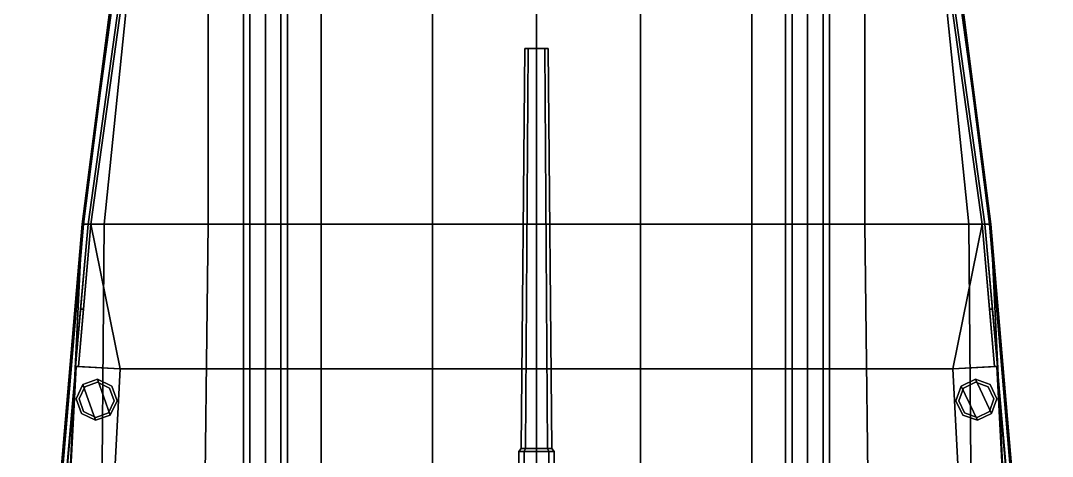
# Model space of a CAD drawing. Header units: millimetres. Extents: x -4 to 4, y -37.4 to 54.3.
# Drawn here: x -3.52 to 3.52, y 27.62 to 30.59 of the extents above; entities that cross this region are included whole.
import ezdxf

# ---------------------------------------------------------------- set-up
doc = ezdxf.new("R2010")
doc.units = ezdxf.units.MM
doc.layers.add('gun', color=1, linetype='Continuous')
doc.layers.add('superstructure', color=3, linetype='Continuous')

msp = doc.modelspace()

# ---------------------------------------------------------------- linework, layer by layer
for points in [[(-2.47, 34.09, 0.61), (-3.09, 29.2, 0.61), (-3.1, 29.2, 1.22), (-2.47, 34.09, 1.22)], [(-2.47, 34.09), (-3.1, 29.2), (-3.09, 29.2, 0.61), (-2.47, 34.09, 0.61)], [(-2.47, 34.09, 1.22), (-3.1, 29.2, 1.22), (-3.1, 29.2, 1.65), (-2.43, 34.09, 1.65)], [(-2.43, 34.09, 1.65), (-3.1, 29.2, 1.65), (-3.06, 29.2, 1.71), (-2.38, 34.09, 1.71)], [(-2.45, 34.09, -0.35), (-2.95, 29.2, -0.59), (-3.1, 29.2), (-2.47, 34.09)], [(-2.38, 34.09, 2.37), (-2.38, 34.09, 1.71), (-3.06, 29.2, 1.71), (-3.06, 29.2, 2.37)], [(-2.36, 34.09, 2.37), (-2.38, 34.09, 2.37), (-3.06, 29.2, 2.37), (-3.04, 29.2, 2.37)], [(-2.36, 34.09, 1.71), (-2.36, 34.09, 2.37), (-3.04, 29.2, 2.37), (-3.04, 29.2, 1.71)], [(-2.24, 34.09, -0.58), (-2.24, 29.2, -0.97), (-2.95, 29.2, -0.59), (-2.45, 34.09, -0.35)], [(-1.47, 34.09, -0.75), (-1.47, 29.2, -1.19), (-2.24, 29.2, -0.97), (-2.24, 34.09, -0.58)], [(-0.71, 34.09, -0.85), (-0.71, 29.2, -1.32), (-1.47, 29.2, -1.19), (-1.47, 34.09, -0.75)], [(0, 34.09, -0.88), (0, 29.2, -1.43), (-0.71, 29.2, -1.32), (-0.71, 34.09, -0.85)], [(0.71, 29.2, -1.32), (0, 29.2, -1.43), (0, 34.09, -0.88), (0.71, 34.09, -0.85)], [(1.47, 29.2, -1.19), (0.71, 29.2, -1.32), (0.71, 34.09, -0.85), (1.47, 34.09, -0.75)], [(2.24, 29.2, -0.97), (1.47, 29.2, -1.19), (1.47, 34.09, -0.75), (2.24, 34.09, -0.58)], [(2.95, 29.2, -0.59), (2.24, 29.2, -0.97), (2.24, 34.09, -0.58), (2.45, 34.09, -0.35)], [(3.06, 29.2, 2.37), (2.38, 34.09, 2.37), (2.36, 34.09, 2.37), (3.04, 29.2, 2.37)], [(3.04, 29.2, 2.37), (2.36, 34.09, 2.37), (2.36, 34.09, 1.71), (3.04, 29.2, 1.71)], [(3.06, 29.2, 1.71), (3.1, 29.2, 1.65), (2.43, 34.09, 1.65), (2.38, 34.09, 1.71)], [(3.06, 29.2, 1.71), (2.38, 34.09, 1.71), (2.38, 34.09, 2.37), (3.06, 29.2, 2.37)], [(3.1, 29.2, 1.65), (3.1, 29.2, 1.22), (2.47, 34.09, 1.22), (2.43, 34.09, 1.65)], [(3.1, 29.2), (2.95, 29.2, -0.59), (2.45, 34.09, -0.35), (2.47, 34.09)], [(3.1, 29.2, 1.22), (3.09, 29.2, 0.61), (2.47, 34.09, 0.61), (2.47, 34.09, 1.22)], [(3.09, 29.2, 0.61), (3.1, 29.2), (2.47, 34.09), (2.47, 34.09, 0.61)], [(-1.9561, 33.8028, -1.7439), (-2, 33.8, -1.85), (-2, 22.885, -1.278), (-1.9561, 22.8905, -1.172)], [(-2, 33.8, -1.85), (-1.9561, 33.7972, -1.9561), (-1.9561, 22.8794, -1.3839), (-2, 22.885, -1.278)], [(-1.85, 33.8039, -1.7), (-1.9561, 33.8028, -1.7439), (-1.9561, 22.8905, -1.172), (-1.85, 22.8928, -1.1282)], [(-1.9561, 33.7972, -1.9561), (-1.85, 33.7961, -2), (-1.85, 22.8771, -1.4278), (-1.9561, 22.8794, -1.3839)], [(-1.7439, 33.8028, -1.7439), (-1.85, 33.8039, -1.7), (-1.85, 22.8928, -1.1282), (-1.7439, 22.8905, -1.172)], [(-1.85, 33.7961, -2), (-1.7439, 33.7972, -1.9561), (-1.7439, 22.8794, -1.3839), (-1.85, 22.8771, -1.4278)], [(-1.7, 33.8, -1.85), (-1.7439, 33.8028, -1.7439), (-1.7439, 22.8905, -1.172), (-1.7, 22.885, -1.278)], [(-1.7439, 33.7972, -1.9561), (-1.7, 33.8, -1.85), (-1.7, 22.885, -1.278), (-1.7439, 22.8794, -1.3839)], [(1.7439, 33.8028, -1.7439), (1.7, 33.8, -1.85), (1.7, 22.885, -1.278), (1.7439, 22.8905, -1.172)], [(1.7, 33.8, -1.85), (1.7439, 33.7972, -1.9561), (1.7439, 22.8794, -1.3839), (1.7, 22.885, -1.278)], [(1.85, 33.8039, -1.7), (1.7439, 33.8028, -1.7439), (1.7439, 22.8905, -1.172), (1.85, 22.8928, -1.1282)], [(1.7439, 33.7972, -1.9561), (1.85, 33.7961, -2), (1.85, 22.8771, -1.4278), (1.7439, 22.8794, -1.3839)], [(1.9561, 33.8028, -1.7439), (1.85, 33.8039, -1.7), (1.85, 22.8928, -1.1282), (1.9561, 22.8905, -1.172)], [(1.85, 33.7961, -2), (1.9561, 33.7972, -1.9561), (1.9561, 22.8794, -1.3839), (1.85, 22.8771, -1.4278)], [(2, 33.8, -1.85), (1.9561, 33.8028, -1.7439), (1.9561, 22.8905, -1.172), (2, 22.885, -1.278)], [(1.9561, 33.7972, -1.9561), (2, 33.8, -1.85), (2, 22.885, -1.278), (1.9561, 22.8794, -1.3839)], [(-3.1, 29.2, 1.65), (-3.1, 29.2, 1.22), (-3.52, 24.28, 1.22), (-3.52, 24.28, 1.65)], [(-3.06, 29.2, 1.71), (-3.1, 29.2, 1.65), (-3.52, 24.28, 1.65), (-3.49, 24.28, 1.71)], [(-3.1, 29.2, 1.22), (-3.09, 29.2, 0.61), (-3.51, 24.28, 0.61), (-3.52, 24.28, 1.22)], [(-3.09, 29.2, 0.61), (-3.1, 29.2), (-3.5, 24.28), (-3.51, 24.28, 0.61)], [(-3.1, 29.2), (-3.1, 29.2), (-3.34, 24.28, -0.61), (-3.5, 24.28)], [(-3.1, 29.2), (-2.95, 29.2, -0.59), (-2.99, 24.28, -0.97), (-3.34, 24.28, -0.61)], [(-3.06, 29.2, 2.37), (-3.06, 29.2, 1.71), (-3.1448, 28.23, 1.71), (-3.1107, 28.62, 2.37)], [(-3.04, 29.2, 1.71), (-3.04, 29.2, 2.37), (-3.0907, 28.62, 2.37), (-3.1248, 28.23, 1.71)], [(-3.04, 29.2, 2.37), (-3.06, 29.2, 2.37), (-3.1107, 28.62, 2.37), (-3.0907, 28.62, 2.37)], [(-2.95, 29.2, -0.59), (-2.24, 29.2, -0.97), (-2.3, 24.28, -1.36), (-2.99, 24.28, -0.97)], [(-2.24, 29.2, -0.97), (-1.47, 29.2, -1.19), (-1.47, 24.28, -1.64), (-2.3, 24.28, -1.36)], [(-1.47, 29.2, -1.19), (-0.71, 29.2, -1.32), (-0.71, 24.28, -1.81), (-1.47, 24.28, -1.64)], [(-0.71, 29.2, -1.32), (0, 29.2, -1.43), (0, 24.28, -1.95), (-0.71, 24.28, -1.81)], [(0, 24.28, -1.95), (0, 29.2, -1.43), (0.71, 29.2, -1.32), (0.71, 24.28, -1.81)], [(0.71, 24.28, -1.81), (0.71, 29.2, -1.32), (1.47, 29.2, -1.19), (1.47, 24.28, -1.64)], [(1.47, 24.28, -1.64), (1.47, 29.2, -1.19), (2.24, 29.2, -0.97), (2.3, 24.28, -1.36)], [(2.3, 24.28, -1.36), (2.24, 29.2, -0.97), (2.95, 29.2, -0.59), (2.99, 24.28, -0.97)], [(2.99, 24.28, -0.97), (2.95, 29.2, -0.59), (3.1, 29.2), (3.34, 24.28, -0.61)], [(3.1107, 28.62, 2.37), (3.06, 29.2, 2.37), (3.04, 29.2, 2.37), (3.0907, 28.62, 2.37)], [(3.0907, 28.62, 2.37), (3.04, 29.2, 2.37), (3.04, 29.2, 1.71), (3.1248, 28.23, 1.71)], [(3.52, 24.28, 1.65), (3.1, 29.2, 1.65), (3.06, 29.2, 1.71), (3.49, 24.28, 1.71)], [(3.1448, 28.23, 1.71), (3.06, 29.2, 1.71), (3.06, 29.2, 2.37), (3.1107, 28.62, 2.37)], [(3.5, 24.28), (3.1, 29.2), (3.09, 29.2, 0.61), (3.51, 24.28, 0.61)], [(3.51, 24.28, 0.61), (3.09, 29.2, 0.61), (3.1, 29.2, 1.22), (3.52, 24.28, 1.22)], [(3.52, 24.28, 1.22), (3.1, 29.2, 1.22), (3.1, 29.2, 1.65), (3.52, 24.28, 1.65)], [(3.34, 24.28, -0.61), (3.1, 29.2), (3.1, 29.2), (3.5, 24.28)], [(-3.0907, 28.62, 2.37), (-3.1107, 28.62, 2.37), (-3.1448, 28.23, 1.71), (-3.1248, 28.23, 1.71)], [(3.1448, 28.23, 1.71), (3.1107, 28.62, 2.37), (3.0907, 28.62, 2.37), (3.1248, 28.23, 1.71)], [(-3.14, 28.23, 1.71), (-3.1923, 27.2314, 1.71), (-3.1923, 27.2314, 1.83), (-3.14, 28.23, 1.83)], [(-2.8404, 28.2143, 1.71), (-2.8927, 27.2157, 1.71), (-3.1923, 27.2314, 1.71), (-3.14, 28.23, 1.71)], [(-3.14, 28.23, 1.83), (-3.1923, 27.2314, 1.83), (-2.8927, 27.2157, 1.83), (-2.8404, 28.2143, 1.83)], [(-2.8404, 28.2143, 1.83), (-2.8404, 28.2143, 1.71), (-3.14, 28.23, 1.71), (-3.14, 28.23, 1.83)], [(-2.8927, 27.2157, 1.83), (-2.8927, 27.2157, 1.71), (-2.8404, 28.2143, 1.71), (-2.8404, 28.2143, 1.83)], [(2.8404, 28.2143, 1.83), (2.8927, 27.2157, 1.83), (3.1923, 27.2314, 1.83), (3.14, 28.23, 1.83)], [(3.14, 28.23, 1.71), (3.1923, 27.2314, 1.71), (2.8927, 27.2157, 1.71), (2.8404, 28.2143, 1.71)], [(3.14, 28.23, 1.83), (3.14, 28.23, 1.71), (2.8404, 28.2143, 1.71), (2.8404, 28.2143, 1.83)], [(2.8404, 28.2143, 1.71), (2.8927, 27.2157, 1.71), (2.8927, 27.2157, 1.83), (2.8404, 28.2143, 1.83)], [(3.1923, 27.2314, 1.83), (3.1923, 27.2314, 1.71), (3.14, 28.23, 1.71), (3.14, 28.23, 1.83)], [(-3.009, 27.8626, 2.24), (-3.0954, 28.1065, 2.24), (-3.1415, 28.0098, 2.24), (-3.1058, 27.9088, 2.24)], [(-3.0954, 28.1065, 2.2), (-3.1415, 28.0098, 2.2), (-3.1415, 28.0098, 2.24), (-3.0954, 28.1065, 2.24)], [(-3.082, 28.0916, 1.83), (-3.1216, 28.0087, 1.83), (-3.1216, 28.0087, 2.2), (-3.082, 28.0916, 2.2)], [(-2.908, 27.8984, 2.24), (-2.9944, 28.1423, 2.24), (-3.0954, 28.1065, 2.24), (-3.009, 27.8626, 2.24)], [(-2.9944, 28.1423, 2.2), (-3.0954, 28.1065, 2.2), (-3.0954, 28.1065, 2.24), (-2.9944, 28.1423, 2.24)], [(-2.9954, 28.1223, 1.83), (-3.082, 28.0916, 1.83), (-3.082, 28.0916, 2.2), (-2.9954, 28.1223, 2.2)], [(-2.9125, 28.0827, 1.83), (-2.9954, 28.1223, 1.83), (-2.9954, 28.1223, 2.2), (-2.9125, 28.0827, 2.2)], [(-2.8619, 27.9951, 2.24), (-2.8977, 28.0961, 2.24), (-2.9944, 28.1423, 2.24), (-2.908, 27.8984, 2.24)], [(-2.8977, 28.0961, 2.2), (-2.9944, 28.1423, 2.2), (-2.9944, 28.1423, 2.24), (-2.8977, 28.0961, 2.24)], [(-2.8619, 27.9951, 2.2), (-2.8977, 28.0961, 2.2), (-2.8977, 28.0961, 2.24), (-2.8619, 27.9951, 2.24)], [(2.8977, 28.0961, 2.2), (2.8619, 27.9951, 2.2), (2.8619, 27.9951, 2.24), (2.8977, 28.0961, 2.24)], [(3.009, 27.8626, 2.24), (2.8977, 28.0961, 2.24), (2.8619, 27.9951, 2.24), (2.908, 27.8984, 2.24)], [(2.9944, 28.1423, 2.2), (2.8977, 28.0961, 2.2), (2.8977, 28.0961, 2.24), (2.9944, 28.1423, 2.24)], [(3.1058, 27.9088, 2.24), (2.9944, 28.1423, 2.24), (2.8977, 28.0961, 2.24), (3.009, 27.8626, 2.24)], [(2.9954, 28.1223, 1.83), (2.9125, 28.0827, 1.83), (2.9125, 28.0827, 2.2), (2.9954, 28.1223, 2.2)], [(3.0954, 28.1065, 2.2), (2.9944, 28.1423, 2.2), (2.9944, 28.1423, 2.24), (3.0954, 28.1065, 2.24)], [(3.1415, 28.0098, 2.24), (3.0954, 28.1065, 2.24), (2.9944, 28.1423, 2.24), (3.1058, 27.9088, 2.24)], [(3.082, 28.0916, 1.83), (2.9954, 28.1223, 1.83), (2.9954, 28.1223, 2.2), (3.082, 28.0916, 2.2)], [(3.1216, 28.0087, 1.83), (3.082, 28.0916, 1.83), (3.082, 28.0916, 2.2), (3.1216, 28.0087, 2.2)], [(3.1415, 28.0098, 2.2), (3.0954, 28.1065, 2.2), (3.0954, 28.1065, 2.24), (3.1415, 28.0098, 2.24)], [(-2.8819, 27.9962, 1.83), (-2.9125, 28.0827, 1.83), (-2.9125, 28.0827, 2.2), (-2.8819, 27.9962, 2.2)], [(2.9125, 28.0827, 1.83), (2.8819, 27.9962, 1.83), (2.8819, 27.9962, 2.2), (2.9125, 28.0827, 2.2)], [(-3.1415, 28.0098, 2.2), (-3.1058, 27.9088, 2.2), (-3.1058, 27.9088, 2.24), (-3.1415, 28.0098, 2.24)], [(-3.1216, 28.0087, 1.83), (-3.0909, 27.9222, 1.83), (-3.0909, 27.9222, 2.2), (-3.1216, 28.0087, 2.2)], [(-2.9214, 27.9133, 1.83), (-2.8819, 27.9962, 1.83), (-2.8819, 27.9962, 2.2), (-2.9214, 27.9133, 2.2)], [(-2.908, 27.8984, 2.2), (-2.8619, 27.9951, 2.2), (-2.8619, 27.9951, 2.24), (-2.908, 27.8984, 2.24)], [(2.8619, 27.9951, 2.2), (2.908, 27.8984, 2.2), (2.908, 27.8984, 2.24), (2.8619, 27.9951, 2.24)], [(2.8819, 27.9962, 1.83), (2.9214, 27.9133, 1.83), (2.9214, 27.9133, 2.2), (2.8819, 27.9962, 2.2)], [(3.0909, 27.9222, 1.83), (3.1216, 28.0087, 1.83), (3.1216, 28.0087, 2.2), (3.0909, 27.9222, 2.2)], [(3.1058, 27.9088, 2.2), (3.1415, 28.0098, 2.2), (3.1415, 28.0098, 2.24), (3.1058, 27.9088, 2.24)], [(-3.1058, 27.9088, 2.2), (-3.009, 27.8626, 2.2), (-3.009, 27.8626, 2.24), (-3.1058, 27.9088, 2.24)], [(-3.0909, 27.9222, 1.83), (-3.008, 27.8826, 1.83), (-3.008, 27.8826, 2.2), (-3.0909, 27.9222, 2.2)], [(-3.009, 27.8626, 2.2), (-2.908, 27.8984, 2.2), (-2.908, 27.8984, 2.24), (-3.009, 27.8626, 2.24)], [(-3.008, 27.8826, 1.83), (-2.9214, 27.9133, 1.83), (-2.9214, 27.9133, 2.2), (-3.008, 27.8826, 2.2)], [(2.908, 27.8984, 2.2), (3.009, 27.8626, 2.2), (3.009, 27.8626, 2.24), (2.908, 27.8984, 2.24)], [(2.9214, 27.9133, 1.83), (3.008, 27.8826, 1.83), (3.008, 27.8826, 2.2), (2.9214, 27.9133, 2.2)], [(3.008, 27.8826, 1.83), (3.0909, 27.9222, 1.83), (3.0909, 27.9222, 2.2), (3.008, 27.8826, 2.2)], [(3.009, 27.8626, 2.2), (3.1058, 27.9088, 2.2), (3.1058, 27.9088, 2.24), (3.009, 27.8626, 2.24)]]:
    msp.add_3dface(points)
at = {"layer": 'gun'}
for points in [[(-0.0566, 30.4, 3.0866), (-0.08, 30.4, 3.03), (-0.105, 27.67, 3.03), (-0.0742, 27.67, 3.1042)], [(-0.08, 30.4, 3.03), (-0.0566, 30.4, 2.9734), (-0.0742, 27.67, 2.9558), (-0.105, 27.67, 3.03)], [(-0.08, 30.4, 3.03), (0.0566, 30.4, 2.9734), (0, 30.4, 2.95), (-0.0566, 30.4, 2.9734)], [(-0.0566, 30.4, 3.0866), (0.08, 30.4, 3.03), (0.0566, 30.4, 2.9734), (-0.08, 30.4, 3.03)], [(0, 30.4, 3.11), (-0.0566, 30.4, 3.0866), (-0.0742, 27.67, 3.1042), (0, 27.67, 3.135)], [(-0.0566, 30.4, 2.9734), (0, 30.4, 2.95), (0, 27.67, 2.925), (-0.0742, 27.67, 2.9558)], [(0, 30.4, 3.11), (0.0566, 30.4, 3.0866), (0.08, 30.4, 3.03), (-0.0566, 30.4, 3.0866)], [(0.0566, 30.4, 3.0866), (0, 30.4, 3.11), (0, 27.67, 3.135), (0.0742, 27.67, 3.1042)], [(0, 30.4, 2.95), (0.0566, 30.4, 2.9734), (0.0742, 27.67, 2.9558), (0, 27.67, 2.925)], [(0.08, 30.4, 3.03), (0.0566, 30.4, 3.0866), (0.0742, 27.67, 3.1042), (0.105, 27.67, 3.03)], [(0.0566, 30.4, 2.9734), (0.08, 30.4, 3.03), (0.105, 27.67, 3.03), (0.0742, 27.67, 2.9558)], [(-0.0742, 27.67, 3.1042), (-0.105, 27.67, 3.03), (-0.12, 27.65, 3.03), (-0.0849, 27.65, 3.1149)], [(-0.105, 27.67, 3.03), (-0.0742, 27.67, 2.9558), (-0.0849, 27.65, 2.9451), (-0.12, 27.65, 3.03)], [(0, 27.67, 3.135), (-0.0742, 27.67, 3.1042), (-0.0849, 27.65, 3.1149), (0, 27.65, 3.15)], [(-0.0742, 27.67, 2.9558), (0, 27.67, 2.925), (0, 27.65, 2.91), (-0.0849, 27.65, 2.9451)], [(0.0742, 27.67, 3.1042), (0, 27.67, 3.135), (0, 27.65, 3.15), (0.0849, 27.65, 3.1149)], [(0, 27.67, 2.925), (0.0742, 27.67, 2.9558), (0.0849, 27.65, 2.9451), (0, 27.65, 2.91)], [(0.105, 27.67, 3.03), (0.0742, 27.67, 3.1042), (0.0849, 27.65, 3.1149), (0.12, 27.65, 3.03)], [(0.0742, 27.67, 2.9558), (0.105, 27.67, 3.03), (0.12, 27.65, 3.03), (0.0849, 27.65, 2.9451)], [(-0.0849, 27.45, 2.9451), (-0.12, 27.45, 3.03), (-0.12, 27.65, 3.03), (-0.0849, 27.65, 2.9451)], [(-0.12, 27.45, 3.03), (-0.0849, 27.45, 3.1149), (-0.0849, 27.65, 3.1149), (-0.12, 27.65, 3.03)], [(0, 27.45, 2.91), (-0.0849, 27.45, 2.9451), (-0.0849, 27.65, 2.9451), (0, 27.65, 2.91)], [(-0.0849, 27.45, 3.1149), (0, 27.45, 3.15), (0, 27.65, 3.15), (-0.0849, 27.65, 3.1149)], [(0.0849, 27.45, 2.9451), (0, 27.45, 2.91), (0, 27.65, 2.91), (0.0849, 27.65, 2.9451)], [(0, 27.45, 3.15), (0.0849, 27.45, 3.1149), (0.0849, 27.65, 3.1149), (0, 27.65, 3.15)], [(0.12, 27.45, 3.03), (0.0849, 27.45, 2.9451), (0.0849, 27.65, 2.9451), (0.12, 27.65, 3.03)], [(0.0849, 27.45, 3.1149), (0.12, 27.45, 3.03), (0.12, 27.65, 3.03), (0.0849, 27.65, 3.1149)]]:
    msp.add_3dface(points, dxfattribs=at)
at = {"layer": 'superstructure'}
for points in [[(3.04, 29.2, 1.71), (2.36, 34.09, 1.71), (-2.36, 34.09, 1.71), (-3.04, 29.2, 1.71)], [(-2.8404, 28.2143, 1.71), (-3.04, 29.2, 1.71), (-3.04, 29.2, 1.71), (-3.1248, 28.23, 1.71)], [(2.8404, 28.2143, 1.71), (3.04, 29.2, 1.71), (-3.04, 29.2, 1.71), (-2.8404, 28.2143, 1.71)], [(3.1248, 28.23, 1.71), (3.04, 29.2, 1.71), (3.04, 29.2, 1.71), (2.8404, 28.2143, 1.71)], [(-3.14, 28.23, 1.71), (-3.14, 28.23, 1.71), (-3.49, 24.28, 1.71), (-3.1923, 27.2314, 1.71)], [(-3.1448, 28.23, 1.71), (-3.1448, 28.23, 1.71), (-3.49, 24.28, 1.71), (-3.14, 28.23, 1.71)], [(-2.8404, 28.2143, 1.71), (-3.1248, 28.23, 1.71), (-3.1248, 28.23, 1.71), (-3.14, 28.23, 1.71)], [(2.8927, 27.2157, 1.71), (2.8404, 28.2143, 1.71), (-2.8404, 28.2143, 1.71), (-2.8927, 27.2157, 1.71)], [(3.14, 28.23, 1.71), (3.1248, 28.23, 1.71), (3.1248, 28.23, 1.71), (2.8404, 28.2143, 1.71)], [(3.49, 24.28, 1.71), (3.14, 28.23, 1.71), (3.14, 28.23, 1.71), (3.1923, 27.2314, 1.71)], [(3.49, 24.28, 1.71), (3.1448, 28.23, 1.71), (3.1448, 28.23, 1.71), (3.14, 28.23, 1.71)]]:
    msp.add_3dface(points, dxfattribs=at)

doc.saveas('drawing.dxf')
